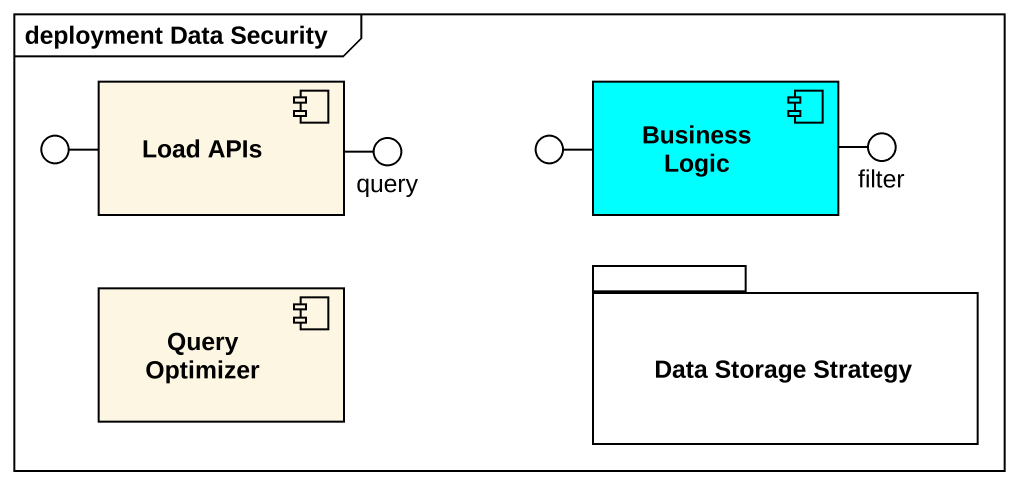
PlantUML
@startuml
mainframe deployment Data Security
component "Load APIs" as Load_APIs
component "Business Logic" as Business_Logic #00FFFF
() " " as lollipop1
() query
() " " as lollipop2
() filter
component "Query Optimizer" as Query_Optimizer
package "Data Storage Strategy" as Data_Storage_Strategy {
}
Load_APIs -left- lollipop1
Load_APIs -right- query
Business_Logic -left- lollipop2
Business_Logic -right- filter
@enduml
